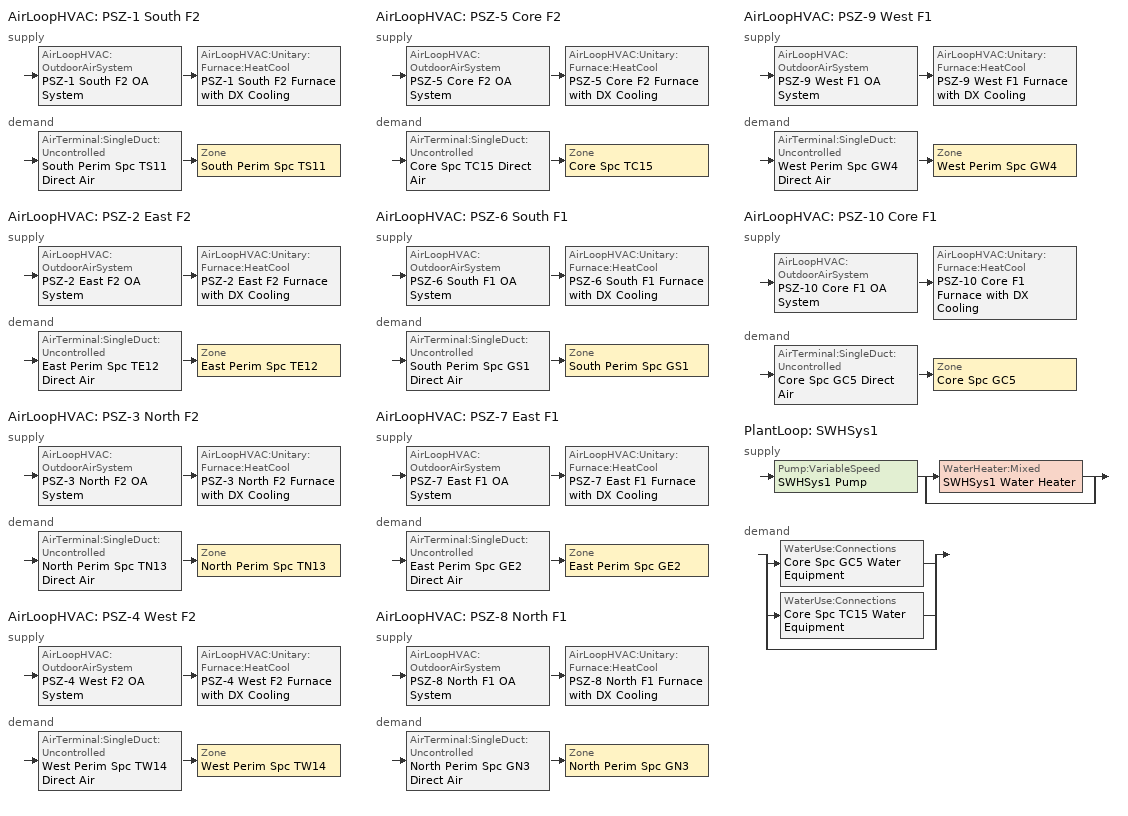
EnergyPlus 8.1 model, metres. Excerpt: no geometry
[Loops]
AirLoopHVAC 'PSZ-1 South F2'
 supply: AirLoopHVAC:OutdoorAirSystem 'PSZ-1 South F2 OA System' > AirLoopHVAC:Unitary:Furnace:HeatCool 'PSZ-1 South F2 Furnace with DX Cooling'
 demand: AirTerminal:SingleDuct:Uncontrolled 'South Perim Spc TS11 Direct Air' > Zone 'South Perim Spc TS11'
AirLoopHVAC 'PSZ-2 East F2'
 supply: AirLoopHVAC:OutdoorAirSystem 'PSZ-2 East F2 OA System' > AirLoopHVAC:Unitary:Furnace:HeatCool 'PSZ-2 East F2 Furnace with DX Cooling'
 demand: AirTerminal:SingleDuct:Uncontrolled 'East Perim Spc TE12 Direct Air' > Zone 'East Perim Spc TE12'
AirLoopHVAC 'PSZ-3 North F2'
 supply: AirLoopHVAC:OutdoorAirSystem 'PSZ-3 North F2 OA System' > AirLoopHVAC:Unitary:Furnace:HeatCool 'PSZ-3 North F2 Furnace with DX Cooling'
 demand: AirTerminal:SingleDuct:Uncontrolled 'North Perim Spc TN13 Direct Air' > Zone 'North Perim Spc TN13'
AirLoopHVAC 'PSZ-4 West F2'
 supply: AirLoopHVAC:OutdoorAirSystem 'PSZ-4 West F2 OA System' > AirLoopHVAC:Unitary:Furnace:HeatCool 'PSZ-4 West F2 Furnace with DX Cooling'
 demand: AirTerminal:SingleDuct:Uncontrolled 'West Perim Spc TW14 Direct Air' > Zone 'West Perim Spc TW14'
AirLoopHVAC 'PSZ-5 Core F2'
 supply: AirLoopHVAC:OutdoorAirSystem 'PSZ-5 Core F2 OA System' > AirLoopHVAC:Unitary:Furnace:HeatCool 'PSZ-5 Core F2 Furnace with DX Cooling'
 demand: AirTerminal:SingleDuct:Uncontrolled 'Core Spc TC15 Direct Air' > Zone 'Core Spc TC15'
AirLoopHVAC 'PSZ-6 South F1'
 supply: AirLoopHVAC:OutdoorAirSystem 'PSZ-6 South F1 OA System' > AirLoopHVAC:Unitary:Furnace:HeatCool 'PSZ-6 South F1 Furnace with DX Cooling'
 demand: AirTerminal:SingleDuct:Uncontrolled 'South Perim Spc GS1 Direct Air' > Zone 'South Perim Spc GS1'
AirLoopHVAC 'PSZ-7 East F1'
 supply: AirLoopHVAC:OutdoorAirSystem 'PSZ-7 East F1 OA System' > AirLoopHVAC:Unitary:Furnace:HeatCool 'PSZ-7 East F1 Furnace with DX Cooling'
 demand: AirTerminal:SingleDuct:Uncontrolled 'East Perim Spc GE2 Direct Air' > Zone 'East Perim Spc GE2'
AirLoopHVAC 'PSZ-8 North F1'
 supply: AirLoopHVAC:OutdoorAirSystem 'PSZ-8 North F1 OA System' > AirLoopHVAC:Unitary:Furnace:HeatCool 'PSZ-8 North F1 Furnace with DX Cooling'
 demand: AirTerminal:SingleDuct:Uncontrolled 'North Perim Spc GN3 Direct Air' > Zone 'North Perim Spc GN3'
AirLoopHVAC 'PSZ-9 West F1'
 supply: AirLoopHVAC:OutdoorAirSystem 'PSZ-9 West F1 OA System' > AirLoopHVAC:Unitary:Furnace:HeatCool 'PSZ-9 West F1 Furnace with DX Cooling'
 demand: AirTerminal:SingleDuct:Uncontrolled 'West Perim Spc GW4 Direct Air' > Zone 'West Perim Spc GW4'
AirLoopHVAC 'PSZ-10 Core F1'
 supply: AirLoopHVAC:OutdoorAirSystem 'PSZ-10 Core F1 OA System' > AirLoopHVAC:Unitary:Furnace:HeatCool 'PSZ-10 Core F1 Furnace with DX Cooling'
 demand: AirTerminal:SingleDuct:Uncontrolled 'Core Spc GC5 Direct Air' > Zone 'Core Spc GC5'
PlantLoop 'SWHSys1'
 supply: Pump:VariableSpeed 'SWHSys1 Pump' > split
  | WaterHeater:Mixed 'SWHSys1 Water Heater'
  | bypass
 demand: split
  | WaterUse:Connections 'Core Spc GC5 Water Equipment'
  | WaterUse:Connections 'Core Spc TC15 Water Equipment'
  | bypass
[DesignSpecification:OutdoorAir] Outdoor Air Flow per Zone {m3/s}=0
Name | Outdoor Air Method | Outdoor Air Flow per Zone Floor Area {m3/s-m2} | Outdoor Air Flow per Person {m3/s-person}
SZ DSOA South Perim Spc GS1; SZ DSOA South Perim Spc TS11; SZ DSOA East Perim Spc GE2; SZ DSOA East Perim Spc TE12; SZ DSOA North Perim Spc GN3; SZ DSOA North Perim Spc TN13; SZ DSOA West Perim Spc GW4; SZ DSOA West Perim Spc TW14; SZ DSOA Core Spc GC5; SZ DSOA Core Spc TC15 | Flow/Area | 0.000666962
South Perim Spc TS11 DCV; East Perim Spc TE12 DCV; North Perim Spc TN13 DCV; West Perim Spc TW14 DCV; Core Spc TC15 DCV; South Perim Spc GS1 DCV; East Perim Spc GE2 DCV; North Perim Spc GN3 DCV; West Perim Spc GW4 DCV; Core Spc GC5 DCV | Sum | 0.00031 | 0.00236
[Sizing:Zone] Zone Cooling Design Supply Air Temperature Input Method=SupplyAirTemperature; Zone Cooling Design Supply Air Temperature {C}=12.8; Zone Heating Design Supply Air Temperature Input Method=SupplyAirTemperature; Zone Heating Design Supply Air Temperature {C}=40.4; Zone Cooling Design Supply Air Humidity Ratio {kgWater/kgDryAir}=0.008; Zone Heating Design Supply Air Humidity Ratio {kgWater/kgDryAir}=0.008; Cooling Design Air Flow Method=DesignDay; Cooling Design Air Flow Rate {m3/s}=0; Cooling Minimum Air Flow Fraction=0; Heating Design Air Flow Method=DesignDay; Heating Design Air Flow Rate {m3/s}=0; Heating Maximum Air Flow Fraction=0
Name | Design Specification Outdoor Air Object
South Perim Spc GS1 | SZ DSOA South Perim Spc GS1
South Perim Spc TS11 | SZ DSOA South Perim Spc TS11
East Perim Spc GE2 | SZ DSOA East Perim Spc GE2
East Perim Spc TE12 | SZ DSOA East Perim Spc TE12
North Perim Spc GN3 | SZ DSOA North Perim Spc GN3
North Perim Spc TN13 | SZ DSOA North Perim Spc TN13
West Perim Spc GW4 | SZ DSOA West Perim Spc GW4
West Perim Spc TW14 | SZ DSOA West Perim Spc TW14
Core Spc GC5 | SZ DSOA Core Spc GC5
Core Spc TC15 | SZ DSOA Core Spc TC15
[Sizing:System] Type of Load to Size On=Sensible; Design Outdoor Air Flow Rate {m3/s}=autosize; Minimum System Air Flow Ratio=1; Preheat Design Temperature {C}=7; Preheat Design Humidity Ratio {kgWater/kgDryAir}=0.008; Precool Design Temperature {C}=11; Precool Design Humidity Ratio {kgWater/kgDryAir}=0.008; Central Cooling Design Supply Air Temperature {C}=12.8; Central Heating Design Supply Air Temperature {C}=40.4; Sizing Option=NonCoincident; 100% Outdoor Air in Cooling=No; 100% Outdoor Air in Heating=No; Central Cooling Design Supply Air Humidity Ratio {kgWater/kgDryAir}=0.008; Central Heating Design Supply Air Humidity Ratio {kgWater/kgDryAir}=0.008; Cooling Design Air Flow Method=DesignDay; Cooling Design Air Flow Rate {m3/s}=0; Heating Design Air Flow Method=DesignDay; Heating Design Air Flow Rate {m3/s}=0; System Outdoor Air Method=ZoneSum
PSZ-1 South F2; PSZ-2 East F2; PSZ-3 North F2; PSZ-4 West F2; PSZ-5 Core F2; PSZ-6 South F1; PSZ-7 East F1; PSZ-8 North F1; PSZ-9 West F1; PSZ-10 Core F1
[Sizing:Plant]
SWHSys1: Loop Type=Heating; Design Loop Exit Temperature {C}=60; Loop Design Temperature Difference {deltaC}=5
[ZoneControl:Thermostat] Control Type Schedule=COMPACT HVAC-ALWAYS 4; Control 1=Thermostat 1 Dual SP Control
Name | Zone or ZoneList
South Perim Spc GS1 Thermostat | South Perim Spc GS1
South Perim Spc TS11 Thermostat | South Perim Spc TS11
East Perim Spc GE2 Thermostat | East Perim Spc GE2
East Perim Spc TE12 Thermostat | East Perim Spc TE12
North Perim Spc GN3 Thermostat | North Perim Spc GN3
North Perim Spc TN13 Thermostat | North Perim Spc TN13
West Perim Spc GW4 Thermostat | West Perim Spc GW4
West Perim Spc TW14 Thermostat | West Perim Spc TW14
Core Spc GC5 Thermostat | Core Spc GC5
Core Spc TC15 Thermostat | Core Spc TC15
[ThermostatSetpoint:DualSetpoint]
Thermostat 1 Dual SP Control: Heating Setpoint Temperature Schedule=Heat 1/0; Cooling Setpoint Temperature Schedule=Cool 1/0
[AirTerminal:SingleDuct:Uncontrolled] Availability Schedule=COMPACT HVAC-ALWAYS 1; Maximum Air Flow Rate {m3/s}=autosize
South Perim Spc GS1 Direct Air; South Perim Spc TS11 Direct Air; East Perim Spc GE2 Direct Air; East Perim Spc TE12 Direct Air; North Perim Spc GN3 Direct Air; North Perim Spc TN13 Direct Air; West Perim Spc GW4 Direct Air; West Perim Spc TW14 Direct Air; Core Spc GC5 Direct Air; Core Spc TC15 Direct Air
[Zone equipment]
South Perim Spc GS1: South Perim Spc GS1 Direct Air
South Perim Spc TS11: South Perim Spc TS11 Direct Air
East Perim Spc GE2: East Perim Spc GE2 Direct Air
East Perim Spc TE12: East Perim Spc TE12 Direct Air
North Perim Spc GN3: North Perim Spc GN3 Direct Air
North Perim Spc TN13: North Perim Spc TN13 Direct Air
West Perim Spc GW4: West Perim Spc GW4 Direct Air
West Perim Spc TW14: West Perim Spc TW14 Direct Air
Core Spc GC5: Core Spc GC5 Direct Air, Core Spc GC5 Bathroom Exhaust
Core Spc TC15: Core Spc TC15 Direct Air, Core Spc TC15 Bathroom Exhaust
[Fan:OnOff] Fan Total Efficiency=0.53625; Pressure Rise {Pa}=448.2; Motor In Airstream Fraction=1
Name | Availability Schedule | Maximum Flow Rate {m3/s} | Motor Efficiency | Maximum Flow Rate {m3/s}G597
PSZ-1 South F2 Supply Fan | Fans D1-1 | 0.71754 | 0.825
PSZ-2 East F2 Supply Fan | Fans D1-2 | 0.83793 | 0.825
PSZ-3 North F2 Supply Fan | Fans D1-3 | 0.61701 | 0.825
PSZ-4 West F2 Supply Fan | Fans D1-4 | 0.96604 | 0.825
PSZ-5 Core F2 Supply Fan | Fans D1-5 | 2.41707 | 0.84
PSZ-6 South F1 Supply Fan | Fans D1-6 | 0.48509 | 0.825
PSZ-7 East F1 Supply Fan | Fans D1-7 | 0.60659 | 0.825
PSZ-8 North F1 Supply Fan | Fans D1-8 | 0.42975 | 0.825
PSZ-9 West F1 Supply Fan | Fans D1-9 | 0.68855 | 0.825
PSZ-10 Core F1 Supply Fan | Fans D1-10 |  | 0.825 | 1.61746
[Fan:ZoneExhaust] Availability Schedule=Fans D1; Fan Total Efficiency=0.45; Pressure Rise {Pa}=187.5; Maximum Flow Rate {m3/s}=0.28385
Core Spc GC5 Bathroom Exhaust; Core Spc TC15 Bathroom Exhaust
[Coil:Cooling:DX:SingleSpeed] Availability Schedule=COMPACT HVAC-ALWAYS 1; Gross Rated Sensible Heat Ratio=autosize; Gross Rated Cooling COP {W/W}=2.73; Total Cooling Capacity Function of Temperature Curve=PSZ DX Coil Cap-FT; Total Cooling Capacity Function of Flow Fraction Curve=PSZ DX Coil Cap-FF; Energy Input Ratio Function of Temperature Curve=PSZ DX Coil EIR-FT; Energy Input Ratio Function of Flow Fraction Curve=PSZ DX Coil EIR-FF; Part Load Fraction Correlation Curve=PSZ DX Coil PLF; Nominal Time for Condensate Removal to Begin {s}=0; Ratio of Initial Moisture Evaporation Rate and Steady State Latent Capacity=0; Maximum Cycling Rate {cycles/hr}=0; Latent Capacity Time Constant {s}=0; Condenser Type=Aircooled; Evaporative Condenser Effectiveness=0.8; Evaporative Condenser Pump Rated Power Consumption {W}=0; Crankcase Heater Capacity {W}=0; Maximum Outdoor Dry-Bulb Temperature for Crankcase Heater Operation {C}=10
Name | Gross Rated Total Cooling Capacity {W} | Rated Air Flow Rate {m3/s}
PSZ-1 South F2 Cooling Coil | 9502.23 | 0.71754
PSZ-2 East F2 Cooling Coil | 11096.6 | 0.83793
PSZ-3 North F2 Cooling Coil | 8171.01 | 0.61701
PSZ-4 West F2 Cooling Coil | 12793.2 | 0.96604
PSZ-5 Core F2 Cooling Coil | 32008.9 | 2.41707
PSZ-6 South F1 Cooling Coil | 6423.9 | 0.48509
PSZ-7 East F1 Cooling Coil | 8032.96 | 0.60659
PSZ-8 North F1 Cooling Coil | 5691.05 | 0.42975
PSZ-9 West F1 Cooling Coil | 9118.31 | 0.68855
PSZ-10 Core F1 Cooling Coil | 21419.8 | 1.61746
[Coil:Heating:Gas] Availability Schedule=Night Cycle Availability; Gas Burner Efficiency=0.8; Parasitic Electric Load {W}=0; Part Load Fraction Correlation Curve=PSZ Heating Coil PLF-FPLR; Parasitic Gas Load {W}=0
Name | Nominal Capacity {W}
PSZ-1 South F2 Heating Coil | 14050.3
PSZ-2 East F2 Heating Coil | 14060.2
PSZ-3 North F2 Heating Coil | 14152.8
PSZ-4 West F2 Heating Coil | 14153.8
PSZ-5 Core F2 Heating Coil | 38985.9
PSZ-6 South F1 Heating Coil | 11765.6
PSZ-7 East F1 Heating Coil | 11744.2
PSZ-8 North F1 Heating Coil | 11766.4
PSZ-9 West F1 Heating Coil | 11842.5
PSZ-10 Core F1 Heating Coil | 31139
[AirLoopHVAC:Unitary:Furnace:HeatCool] Availability Schedule=COMPACT HVAC-ALWAYS 1; Supply Air Fan Operating Mode Schedule=COMPACT HVAC-ALWAYS 1; Maximum Supply Air Temperature {C}=40.4; Supply Air Flow Rate During Cooling Operation {m3/s}=autosize; Supply Air Flow Rate During Heating Operation {m3/s}=autosize; Supply Air Flow Rate When No Cooling or Heating is Needed {m3/s}=autosize; Fan Placement=DrawThrough; Dehumidification Control Type=None
Name | Controlling Zone or Thermostat Location | Supply Fan | Heating Coil | Cooling Coil
PSZ-1 South F2 Furnace with DX Cooling | South Perim Spc TS11 | PSZ-1 South F2 Supply Fan | PSZ-1 South F2 Heating Coil | PSZ-1 South F2 Cooling Coil
PSZ-2 East F2 Furnace with DX Cooling | East Perim Spc TE12 | PSZ-2 East F2 Supply Fan | PSZ-2 East F2 Heating Coil | PSZ-2 East F2 Cooling Coil
PSZ-3 North F2 Furnace with DX Cooling | North Perim Spc TN13 | PSZ-3 North F2 Supply Fan | PSZ-3 North F2 Heating Coil | PSZ-3 North F2 Cooling Coil
PSZ-4 West F2 Furnace with DX Cooling | West Perim Spc TW14 | PSZ-4 West F2 Supply Fan | PSZ-4 West F2 Heating Coil | PSZ-4 West F2 Cooling Coil
PSZ-5 Core F2 Furnace with DX Cooling | Core Spc TC15 | PSZ-5 Core F2 Supply Fan | PSZ-5 Core F2 Heating Coil | PSZ-5 Core F2 Cooling Coil
PSZ-6 South F1 Furnace with DX Cooling | South Perim Spc GS1 | PSZ-6 South F1 Supply Fan | PSZ-6 South F1 Heating Coil | PSZ-6 South F1 Cooling Coil
PSZ-7 East F1 Furnace with DX Cooling | East Perim Spc GE2 | PSZ-7 East F1 Supply Fan | PSZ-7 East F1 Heating Coil | PSZ-7 East F1 Cooling Coil
PSZ-8 North F1 Furnace with DX Cooling | North Perim Spc GN3 | PSZ-8 North F1 Supply Fan | PSZ-8 North F1 Heating Coil | PSZ-8 North F1 Cooling Coil
PSZ-9 West F1 Furnace with DX Cooling | West Perim Spc GW4 | PSZ-9 West F1 Supply Fan | PSZ-9 West F1 Heating Coil | PSZ-9 West F1 Cooling Coil
PSZ-10 Core F1 Furnace with DX Cooling | Core Spc GC5 | PSZ-10 Core F1 Supply Fan | PSZ-10 Core F1 Heating Coil | PSZ-10 Core F1 Cooling Coil
[Controller:OutdoorAir] Minimum Outdoor Air Flow Rate {m3/s}=0; Maximum Outdoor Air Flow Rate {m3/s}=autosize; Economizer Control Type=DifferentialDryBulb; Economizer Control Action Type=ModulateFlow; Lockout Type=NoLockout; Minimum Limit Type=FixedMinimum; Minimum Outdoor Air Schedule=MinOA_Sched; Minimum Fraction of Outdoor Air Schedule=MinOAFracSch_DCV; Maximum Fraction of Outdoor Air Schedule=MaxOAFracSch_Base; Heat Recovery Bypass Control Type=BypassWhenOAFlowGreaterThanMinimum
Name | Mechanical Ventilation Controller
PSZ-1 South F2 OA Controller | PSZ1 South F2 DCV
PSZ-2 East F2 OA Controller | PSZ2 East F2 DCV
PSZ-3 North F2 OA Controller | PSZ3 North F2 DCV
PSZ-4 West F2 OA Controller | PSZ4 West F2 DCV
PSZ-5 Core F2 OA Controller | PSZ5 Core F2 DCV
PSZ-6 South F1 OA Controller | PSZ6 South F1 DCV
PSZ-7 East F1 OA Controller | PSZ7 East F1 DCV
PSZ-8 North F1 OA Controller | PSZ8 North F1 DCV
PSZ-9 West F1 OA Controller | PSZ9 West F1 DCV
PSZ-10 Core F1 OA Controller | PSZ10 Core F1 DCV
[AirLoopHVAC] Design Supply Air Flow Rate {m3/s}=autosize
PSZ-1 South F2; PSZ-2 East F2; PSZ-3 North F2; PSZ-4 West F2; PSZ-5 Core F2; PSZ-6 South F1; PSZ-7 East F1; PSZ-8 North F1; PSZ-9 West F1; PSZ-10 Core F1
[Pump:VariableSpeed]
SWHSys1 Pump: Rated Flow Rate {m3/s}=AUTOSIZE; Rated Pump Head {Pa}=36000; Rated Power Consumption {W}=AUTOSIZE; Motor Efficiency=0.85; Fraction of Motor Inefficiencies to Fluid Stream=0; Coefficient 1 of the Part Load Performance Curve=0; Coefficient 2 of the Part Load Performance Curve=0.0216; Coefficient 3 of the Part Load Performance Curve=-0.0325; Coefficient 4 of the Part Load Performance Curve=1.0095; Minimum Flow Rate {m3/s}=0; Pump Control Type=Intermittent
[WaterHeater:Mixed]
SWHSys1 Water Heater: Tank Volume {m3}=0.284; Setpoint Temperature Schedule=SWHSys1 Water Heater Setpoint Temperature Schedule Name; Deadband Temperature Difference {deltaC}=2; Maximum Temperature Limit {C}=82.2222; Heater Control Type=Cycle; Heater Maximum Capacity {W}=17600; Heater Fuel Type=NATURALGAS; Heater Thermal Efficiency=0.8; Off Cycle Parasitic Fuel Consumption Rate {W}=20; Off Cycle Parasitic Fuel Type=NATURALGAS; Off Cycle Parasitic Heat Fraction to Tank=0.8; On Cycle Parasitic Fuel Type=NATURALGAS; Ambient Temperature Indicator=SCHEDULE; Ambient Temperature Schedule=SWHSys1 Water Heater Ambient Temperature Schedule Name; Off Cycle Loss Coefficient to Ambient Temperature {W/K}=4.212; On Cycle Loss Coefficient to Ambient Temperature {W/K}=4.212; Use Side Effectiveness=1; Source Side Effectiveness=1; Use Side Design Flow Rate {m3/s}=AUTOSIZE; Source Side Design Flow Rate {m3/s}=AUTOSIZE; Indirect Water Heating Recovery Time {hr}=1.5
[PlantLoop]
SWHSys1: Fluid Type=Water; Plant Equipment Operation Scheme=SWHSys1 Loop Operation Scheme List; Maximum Loop Temperature {C}=60; Minimum Loop Temperature {C}=10; Maximum Loop Flow Rate {m3/s}=AUTOSIZE; Minimum Loop Flow Rate {m3/s}=0; Plant Loop Volume {m3}=AUTOSIZE; Load Distribution Scheme=Optimal
[PlantEquipmentList]
SWHSys1 Equipment List: SWHSys1 Water Heater
[PlantEquipmentOperation:HeatingLoad]
SWHSys1 Operation Scheme: Load Range 1 Lower Limit {W}=0; Load Range 1 Upper Limit {W}=1000000000000000; Range 1 Equipment List=SWHSys1 Equipment List
[PlantEquipmentOperationSchemes]
SWHSys1 Loop Operation Scheme List: Control Scheme 1=SWHSys1 Operation Scheme; Control Scheme 1 Schedule=PlantOnSched
[EnergyManagementSystem:Sensor]
PSZ1_Cooling: PSZ-1 South F2; Air System Total Cooling Energy
PSZ1_Heating: PSZ-1 South F2; Air System Total Heating Energy
PSZ2_Cooling: PSZ-2 East F2; Air System Total Cooling Energy
PSZ2_Heating: PSZ-2 East F2; Air System Total Heating Energy
PSZ3_Cooling: PSZ-3 North F2; Air System Total Cooling Energy
PSZ3_Heating: PSZ-3 North F2; Air System Total Heating Energy
PSZ4_Cooling: PSZ-4 West F2; Air System Total Cooling Energy
PSZ4_Heating: PSZ-4 West F2; Air System Total Heating Energy
PSZ5_Cooling: PSZ-5 Core F2; Air System Total Cooling Energy
PSZ5_Heating: PSZ-5 Core F2; Air System Total Heating Energy
PSZ6_Cooling: PSZ-6 South F1; Air System Total Cooling Energy
PSZ6_Heating: PSZ-6 South F1; Air System Total Heating Energy
PSZ7_Cooling: PSZ-7 East F1; Air System Total Cooling Energy
PSZ7_Heating: PSZ-7 East F1; Air System Total Heating Energy
PSZ8_Cooling: PSZ-8 North F1; Air System Total Cooling Energy
PSZ8_Heating: PSZ-8 North F1; Air System Total Heating Energy
PSZ9_Cooling: PSZ-9 West F1; Air System Total Cooling Energy
PSZ9_Heating: PSZ-9 West F1; Air System Total Heating Energy
PSZ10_Cooling: PSZ-10 Core F1; Air System Total Cooling Energy
PSZ10_Heating: PSZ-10 Core F1; Air System Total Heating Energy
PSZ1_OAFlowMass: PSZ-1 South F2 Outside Air Inlet; System Node Mass Flow Rate
PSZ1_HtgRTF: PSZ-1 South F2 Heating Coil; Heating Coil Runtime Fraction
PSZ1_ClgRTF: PSZ-1 South F2 Cooling Coil; Cooling Coil Runtime Fraction
PSZ2_OAFlowMass: PSZ-2 East F2 Outside Air Inlet; System Node Mass Flow Rate
PSZ2_HtgRTF: PSZ-2 East F2 Heating Coil; Heating Coil Runtime Fraction
PSZ2_ClgRTF: PSZ-2 East F2 Cooling Coil; Cooling Coil Runtime Fraction
PSZ3_OAFlowMass: PSZ-3 North F2 Outside Air Inlet; System Node Mass Flow Rate
PSZ3_HtgRTF: PSZ-3 North F2 Heating Coil; Heating Coil Runtime Fraction
PSZ3_ClgRTF: PSZ-3 North F2 Cooling Coil; Cooling Coil Runtime Fraction
PSZ4_OAFlowMass: PSZ-4 West F2 Outside Air Inlet; System Node Mass Flow Rate
PSZ4_HtgRTF: PSZ-4 West F2 Heating Coil; Heating Coil Runtime Fraction
PSZ4_ClgRTF: PSZ-4 West F2 Cooling Coil; Cooling Coil Runtime Fraction
PSZ5_OAFlowMass: PSZ-5 Core F2 Outside Air Inlet; System Node Mass Flow Rate
PSZ5_HtgRTF: PSZ-5 Core F2 Heating Coil; Heating Coil Runtime Fraction
PSZ5_ClgRTF: PSZ-5 Core F2 Cooling Coil; Cooling Coil Runtime Fraction
PSZ6_OAFlowMass: PSZ-6 South F1 Outside Air Inlet; System Node Mass Flow Rate
PSZ6_HtgRTF: PSZ-6 South F1 Heating Coil; Heating Coil Runtime Fraction
PSZ6_ClgRTF: PSZ-6 South F1 Cooling Coil; Cooling Coil Runtime Fraction
PSZ7_OAFlowMass: PSZ-7 East F1 Outside Air Inlet; System Node Mass Flow Rate
PSZ7_HtgRTF: PSZ-7 East F1 Heating Coil; Heating Coil Runtime Fraction
PSZ7_ClgRTF: PSZ-7 East F1 Cooling Coil; Cooling Coil Runtime Fraction
PSZ8_OAFlowMass: PSZ-8 North F1 Outside Air Inlet; System Node Mass Flow Rate
PSZ8_HtgRTF: PSZ-8 North F1 Heating Coil; Heating Coil Runtime Fraction
PSZ8_ClgRTF: PSZ-8 North F1 Cooling Coil; Cooling Coil Runtime Fraction
PSZ9_OAFlowMass: PSZ-9 West F1 Outside Air Inlet; System Node Mass Flow Rate
PSZ9_HtgRTF: PSZ-9 West F1 Heating Coil; Heating Coil Runtime Fraction
PSZ9_ClgRTF: PSZ-9 West F1 Cooling Coil; Cooling Coil Runtime Fraction
PSZ10_OAFlowMass: PSZ-10 Core F1 Outside Air Inlet; System Node Mass Flow Rate
PSZ10_HtgRTF: PSZ-10 Core F1 Heating Coil; Heating Coil Runtime Fraction
PSZ10_ClgRTF: PSZ-10 Core F1 Cooling Coil; Cooling Coil Runtime Fraction
[AvailabilityManager:OptimumStart] Applicability Schedule=Optimal Start Availability Schedule; Control Type=ControlZone; Maximum Value for Optimum Start Time {hr}=3; Control Algorithm=AdaptiveASHRAE; Constant Temperature Gradient during Cooling {deltaC/hr}=3; Constant Temperature Gradient during Heating {deltaC/hr}=3; Initial Temperature Gradient during Cooling {deltaC/hr}=2; Initial Temperature Gradient during Heating {deltaC/hr}=2; Constant Start Time {hr}=2; Number of Previous Days {days}=3
Name | Fan Schedule | Control Zone
PSZ-1 South F2 Availability OS | Fans D1-1 | South Perim Spc TS11
PSZ-2 East F2 Availability OS | Fans D1-2 | East Perim Spc TE12
PSZ-3 North F2 Availability OS | Fans D1-3 | North Perim Spc TN13
PSZ-4 West F2 Availability OS | Fans D1-4 | West Perim Spc TW14
PSZ-5 Core F2 Availability OS | Fans D1-5 | Core Spc TC15
PSZ-6 South F1 Availability OS | Fans D1-6 | South Perim Spc GS1
PSZ-7 East F1 Availability OS | Fans D1-7 | East Perim Spc GE2
PSZ-8 North F1 Availability OS | Fans D1-8 | North Perim Spc GN3
PSZ-9 West F1 Availability OS | Fans D1-9 | West Perim Spc GW4
PSZ-10 Core F1 Availability OS | Fans D1-10 | Core Spc GC5
[AvailabilityManager:NightVentilation] Applicability Schedule=Night Purge Availability; Fan Schedule=Fans D1; Ventilation Temperature Schedule=NightPurge_HTGSETP_SCH; Ventilation Temperature Difference {deltaC}=2; Ventilation Temperature Low Limit {C}=15; Night Venting Flow Fraction=1
Name | Control Zone
Night Purge Spc GS1 | South Perim Spc GS1
Night Purge Spc GE2 | East Perim Spc GE2
Night Purge Spc GN3 | North Perim Spc GN3
Night Purge Spc GW4 | West Perim Spc GW4
Night Purge Spc GC5 | Core Spc GC5
Night Purge Spc TS11 | South Perim Spc TS11
Night Purge Spc TE12 | East Perim Spc TE12
Night Purge Spc TN13 | North Perim Spc TN13
[SetpointManager:Scheduled]
SWHSys1 Loop Setpoint Manager: Control Variable=Temperature; Schedule=SWHSys1-Loop-Temp-Schedule; Setpoint Node or NodeList=SWHSys1 Supply Outlet Node
[SetpointManager:SingleZone:Reheat] Control Variable=Temperature; Minimum Supply Air Temperature {C}=13; Maximum Supply Air Temperature {C}=45
Name | Control Zone | Setpoint Node or NodeList
PSZ-1 South F2 Supply Air Temp Manager | South Perim Spc TS11 | PSZ-1 South F2 Air Loop Outlet
PSZ-2 East F2 Supply Air Temp Manager | East Perim Spc TE12 | PSZ-2 East F2 Air Loop Outlet
PSZ-3 North F2 Supply Air Temp Manager | North Perim Spc TN13 | PSZ-3 North F2 Air Loop Outlet
PSZ-4 West F2 Supply Air Temp Manager | West Perim Spc TW14 | PSZ-4 West F2 Air Loop Outlet
PSZ-5 Core F2 Supply Air Temp Manager | Core Spc TC15 | PSZ-5 Core F2 Air Loop Outlet
PSZ-6 South F1 Supply Air Temp Manager | South Perim Spc GS1 | PSZ-6 South F1 Air Loop Outlet
PSZ-7 East F1 Supply Air Temp Manager | East Perim Spc GE2 | PSZ-7 East F1 Air Loop Outlet
PSZ-8 North F1 Supply Air Temp Manager | North Perim Spc GN3 | PSZ-8 North F1 Air Loop Outlet
PSZ-9 West F1 Supply Air Temp Manager | West Perim Spc GW4 | PSZ-9 West F1 Air Loop Outlet
PSZ-10 Core F1 Supply Air Temp Manager | Core Spc GC5 | PSZ-10 Core F1 Air Loop Outlet
[SetpointManager:MixedAir] Control Variable=Temperature
Name | Setpoint Node or NodeList
PSZ-1 South F2 Cooling Coil Air Temp Manager | PSZ-1 South F2 Mixed Air Outlet
PSZ-2 East F2 Cooling Coil Air Temp Manager | PSZ-2 East F2 Mixed Air Outlet
PSZ-3 North F2 Cooling Coil Air Temp Manager | PSZ-3 North F2 Mixed Air Outlet
PSZ-4 West F2 Cooling Coil Air Temp Manager | PSZ-4 West F2 Mixed Air Outlet
PSZ-5 Core F2 Cooling Coil Air Temp Manager | PSZ-5 Core F2 Mixed Air Outlet
PSZ-6 South F1 Cooling Coil Air Temp Manager | PSZ-6 South F1 Mixed Air Outlet
PSZ-7 East F1 Cooling Coil Air Temp Manager | PSZ-7 East F1 Mixed Air Outlet
PSZ-8 North F1 Cooling Coil Air Temp Manager | PSZ-8 North F1 Mixed Air Outlet
PSZ-9 West F1 Cooling Coil Air Temp Manager | PSZ-9 West F1 Mixed Air Outlet
PSZ-10 Core F1 Cooling Coil Air Temp Manager | PSZ-10 Core F1 Mixed Air Outlet
[WaterUse:Equipment] Peak Flow Rate {m3/s}=9e-06; Flow Rate Fraction Schedule=BLDG_SWH_SCH; Target Temperature Schedule=Water Equipment Temp Sched; Sensible Fraction Schedule=Water Equipment Sensible fract sched; Latent Fraction Schedule=Water Equipment Latent fract sched
Name | Zone
Core Spc GC5 Water Equipment | Core Spc GC5
Core Spc TC15 Water Equipment | Core Spc TC15
[WaterUse:Connections]
Name | Water Use Equipment 1
Core Spc GC5 Water Equipment | Core Spc GC5 Water Equipment
Core Spc TC15 Water Equipment | Core Spc TC15 Water Equipment
[FaultModel:TemperatureSensorOffset:OutdoorAir] Availability Schedule=ALWAYS-ON; Temperature Sensor Offset {deltaC}=3
Name | Controller Object
PSZ-1 OA Sensor Bias | PSZ-1 South F2 OA Controller
PSZ-2 OA Sensor Bias | PSZ-2 East F2 OA Controller
PSZ-3 OA Sensor Bias | PSZ-3 North F2 OA Controller
PSZ-4 OA Sensor Bias | PSZ-4 West F2 OA Controller
PSZ-5 OA Sensor Bias | PSZ-5 Core F2 OA Controller
PSZ-6 OA Sensor Bias | PSZ-6 South F1 OA Controller
PSZ-7 OA Sensor Bias | PSZ-7 East F1 OA Controller
PSZ-8 OA Sensor Bias | PSZ-8 North F1 OA Controller
PSZ-9 OA Sensor Bias | PSZ-9 West F1 OA Controller
PSZ-10 OA Sensor Bias | PSZ-10 Core F1 OA Controller
[FaultModel:TemperatureSensorOffset:ReturnAir] Availability Schedule=ALWAYS-ON; Temperature Sensor Offset {deltaC}=-3
Name | Controller Object
PSZ-1 OA Sensor Bias | PSZ-1 South F2 OA Controller
PSZ-2 OA Sensor Bias | PSZ-2 East F2 OA Controller
PSZ-3 OA Sensor Bias | PSZ-3 North F2 OA Controller
PSZ-4 OA Sensor Bias | PSZ-4 West F2 OA Controller
PSZ-5 OA Sensor Bias | PSZ-5 Core F2 OA Controller
PSZ-6 OA Sensor Bias | PSZ-6 South F1 OA Controller
PSZ-7 OA Sensor Bias | PSZ-7 East F1 OA Controller
PSZ-8 OA Sensor Bias | PSZ-8 North F1 OA Controller
PSZ-9 OA Sensor Bias | PSZ-9 West F1 OA Controller
PSZ-10 OA Sensor Bias | PSZ-10 Core F1 OA Controller
[EnergyManagementSystem:Actuator]
PSZ1_FanPressure: PSZ-1 South F2 Supply Fan; Fan; Fan Pressure Rise
PSZ2_FanPressure: PSZ-2 East F2 Supply Fan; Fan; Fan Pressure Rise
PSZ3_FanPressure: PSZ-3 North F2 Supply Fan; Fan; Fan Pressure Rise
PSZ4_FanPressure: PSZ-4 West F2 Supply Fan; Fan; Fan Pressure Rise
PSZ5_FanPressure: PSZ-5 Core F2 Supply Fan; Fan; Fan Pressure Rise
PSZ6_FanPressure: PSZ-6 South F1 Supply Fan; Fan; Fan Pressure Rise
PSZ7_FanPressure: PSZ-7 East F1 Supply Fan; Fan; Fan Pressure Rise
PSZ8_FanPressure: PSZ-8 North F1 Supply Fan; Fan; Fan Pressure Rise
PSZ9_FanPressure: PSZ-9 West F1 Supply Fan; Fan; Fan Pressure Rise
PSZ10_FanPressure: PSZ-10 Core F1 Supply Fan; Fan; Fan Pressure Rise
[EnergyManagementSystem:InternalVariable]
Name | Internal Data Index Key | Internal Data Type
PSZ1_FanDesignPressure | PSZ-1 South F2 Supply Fan | Fan Nominal Pressure Rise
PSZ1_DesignFlowMass | PSZ-1 SOUTH F2 OA CONTROLLER | Outdoor Air Controller Maximum Mass Flow Rate
PSZ2_FanDesignPressure | PSZ-2 East F2 Supply Fan | Fan Nominal Pressure Rise
PSZ2_DesignFlowMass | PSZ-2 East F2 OA CONTROLLER | Outdoor Air Controller Maximum Mass Flow Rate
PSZ3_FanDesignPressure | PSZ-3 North F2 Supply Fan | Fan Nominal Pressure Rise
PSZ3_DesignFlowMass | PSZ-3 North F2 OA CONTROLLER | Outdoor Air Controller Maximum Mass Flow Rate
PSZ4_FanDesignPressure | PSZ-4 West F2 Supply Fan | Fan Nominal Pressure Rise
PSZ4_DesignFlowMass | PSZ-4 West F2 OA CONTROLLER | Outdoor Air Controller Maximum Mass Flow Rate
PSZ5_FanDesignPressure | PSZ-5 Core F2 Supply Fan | Fan Nominal Pressure Rise
PSZ5_DesignFlowMass | PSZ-5 Core F2 OA CONTROLLER | Outdoor Air Controller Maximum Mass Flow Rate
PSZ6_FanDesignPressure | PSZ-6 South F1 Supply Fan | Fan Nominal Pressure Rise
PSZ6_DesignFlowMass | PSZ-6 South F1 OA CONTROLLER | Outdoor Air Controller Maximum Mass Flow Rate
PSZ7_FanDesignPressure | PSZ-7 East F1 Supply Fan | Fan Nominal Pressure Rise
PSZ7_DesignFlowMass | PSZ-7 East F1 OA CONTROLLER | Outdoor Air Controller Maximum Mass Flow Rate
PSZ8_FanDesignPressure | PSZ-8 North F1 Supply Fan | Fan Nominal Pressure Rise
PSZ8_DesignFlowMass | PSZ-8 North F1 OA CONTROLLER | Outdoor Air Controller Maximum Mass Flow Rate
PSZ9_FanDesignPressure | PSZ-9 West F1 Supply Fan | Fan Nominal Pressure Rise
PSZ9_DesignFlowMass | PSZ-9 West F1 OA CONTROLLER | Outdoor Air Controller Maximum Mass Flow Rate
PSZ10_FanDesignPressure | PSZ-10 Core F1 Supply Fan | Fan Nominal Pressure Rise
PSZ10_DesignFlowMass | PSZ-10 Core F1 OA CONTROLLER | Outdoor Air Controller Maximum Mass Flow Rate
[DesignSpecification:ZoneAirDistribution]
DCV ZADE: Zone Air Distribution Effectiveness in Cooling Mode=1; Zone Air Distribution Effectiveness in Heating Mode=0.8
[ZoneControl:ContaminantController] Carbon Dioxide Control Availability Schedule=CO2AvailSchedule; Carbon Dioxide Setpoint Schedule=CO2SetpointSchedule
Name | Controlled Zone
TS11 CO2 Controller | South Perim Spc TS11
TE12 CO2 Controller | East Perim Spc TE12
TN13 CO2 Controller | North Perim Spc TN13
TW14 CO2 Controller | West Perim Spc TW14
TC15 CO2 Controller | Core Spc TC15
GS1 CO2 Controller | South Perim Spc GS1
GE2 CO2 Controller | East Perim Spc GE2
GN3 CO2 Controller | North Perim Spc GN3
GW4 CO2 Controller | West Perim Spc GW4
GC5 CO2 Controller | Core Spc GC5
[Controller:MechanicalVentilation] Availability Schedule=CO2AvailSchedule; Demand Controlled Ventilation=Yes; System Outdoor Air Method=IndoorAirQualityProcedure; Design Specification Zone Air Distribution Object Name 1=DCV ZADE
Name | Zone 1 | Design Specification Outdoor Air Object Name 1
PSZ1 South F2 DCV | South Perim Spc TS11 | South Perim Spc TS11 DCV
PSZ2 East F2 DCV | East Perim Spc TE12 | East Perim Spc TE12 DCV
PSZ3 North F2 DCV | North Perim Spc TN13 | North Perim Spc TN13 DCV
PSZ4 West F2 DCV | West Perim Spc TW14 | West Perim Spc TW14 DCV
PSZ5 Core F2 DCV | Core Spc TC15 | Core Spc TC15 DCV
PSZ6 South F1 DCV | South Perim Spc GS1 | South Perim Spc GS1 DCV
PSZ7 East F1 DCV | East Perim Spc GE2 | East Perim Spc GE2 DCV
PSZ8 North F1 DCV | North Perim Spc GN3 | North Perim Spc GN3 DCV
PSZ9 West F1 DCV | West Perim Spc GW4 | West Perim Spc GW4 DCV
PSZ10 Core F1 DCV | Core Spc GC5 | Core Spc GC5 DCV
[Schedule:Compact]
Always-On; COMPACT HVAC-ALWAYS 1; PlantOnSched: Through: 12/31, For: AllDays, Until: 24:00, 1
Cool 1/0: Through: 12/31, For: Weekdays, Until: 05:00, 26.7, Until: 06:00, 25.2, Until: 07:00, 23.9, Until: 22:00, 23.9, Until: 24:00, 26.7, For: Saturday, Until: 05:00, 26.7, Until: 06:00, 25.2, Until: 07:00, 23.9, Until: 18:00, 23.9, Until: 24:00, 26.7, For: SummerDesignDay, Until: 05:00, 26.7, Until: 06:00, 25.2, Until: 07:00, 23.9, Until: 22:00, 22.8, Until: 24:00, 26.7, For: WinterDesignDay, Until: 24:00, 26.7, For: Sunday Holidays AllOtherDays, Until: 24:00, 26.7
Heat 1/0: Through: 12/31, For: Weekdays, Until: 05:00, 15.6, Until: 06:00, 19.3, Until: 07:00, 20.3, Until: 22:00, 20.6, Until: 24:00, 15.6, For: SummerDesignDay, Until: 24:00, 18.3, For: WinterDesignDay, Until: 05:00, 18.3, Until: 06:00, 19.3, Until: 07:00, 20.3, Until: 22:00, 21.7, Until: 24:00, 18.3, For: Saturday, Until: 05:00, 15.6, Until: 06:00, 19.3, Until:  07:00, 20.3, Until: 18:00, 20.6, Until: 24:00, 15.6, For: Sunday Holidays AllOtherDays, Until: 24:00, 15.6
Fans D1: Through: 12/31, For: Weekdays SummerDesignDay WinterDesignDay, Until: 05:00, 0, Until: 22:00, 1, Until: 24:00, 0, For: Saturday, Until: 05:00, 0, Until: 18:00, 1, Until: 24:00, 0, For: Sunday Holidays AllOtherDays, Until: 24:00, 0
Fans D1-1; Fans D1-2; Fans D1-3; Fans D1-4; Fans D1-5; Fans D1-6; Fans D1-7; Fans D1-8; Fans D1-9; Fans D1-10: Through: 12/31, For: Weekdays, Until: 08:00, 0, Until: 22:00, 1, Until: 24:00, 0, For: Saturday, Until: 08:00, 0, Until: 18:00, 1, Until: 24:00, 0, For: SummerDesignDay WinterDesignDay, Until: 05:00, 0, Until: 22:00, 1, Until: 24:00, 0, For: Sunday Holidays AllOtherDays, Until: 24:00, 0
MaxOAFracSch_Base: Through: 12/31, For: AllDays, Until: 24:00, 0.7
COMPACT HVAC-ALWAYS 4: Through: 12/31, For: AllDays, Until: 24:00, 4
MinOA_Sched: Through: 12/31, For: Weekdays, Until: 08:00, 0, Until: 22:00, 1, Until: 24:00, 0, For: Saturday, Until: 08:00, 0, Until: 18:00, 1, Until: 24:00, 0, For: SummerDesignDay, Until: 24:00, 1, For: WinterDesignDay, Until: 24:00, 1, For: Sunday Holidays AllOtherDays, Until: 06:00, 0, Until: 18:00, 0, Until: 24:00, 0
Water Equipment Temp Sched: Through: 12/31, For: AllDays, Until: 24:00, 43.3
Water Equipment Latent fract sched; Water Equipment Sensible fract sched: Through: 12/31, For: AllDays, Until: 24:00, 0
BLDG_SWH_SCH: Through: 12/31, For: Weekdays SummerDesignDay, Until: 05:00, 0.05, Until: 06:00, 0.08, Until: 07:00, 0.07, Until: 08:00, 0.19, Until: 09:00, 0.35, Until: 10:00, 0.38, Until: 11:00, 0.39, Until: 12:00, 0.47, Until: 13:00, 0.57, Until: 14:00, 0.54, Until: 15:00, 0.34, Until: 16:00, 0.33, Until: 17:00, 0.44, Until: 18:00, 0.26, Until: 19:00, 0.21, Until: 20:00, 0.15, Until: 21:00, 0.17, Until: 22:00, 0.08, Until: 24:00, 0.05, For: Saturday WinterDesignDay, Until: 05:00, 0.05, Until: 06:00, 0.08, Until: 07:00, 0.07, Until: 08:00, 0.11, Until: 09:00, 0.15, Until: 10:00, 0.21, Until: 11:00, 0.19, Until: 12:00, 0.23, Until: 13:00, 0.2, Until: 14:00, 0.19, Until: 15:00, 0.15, Until: 16:00, 0.13, Until: 17:00, 0.14, Until: 21:00, 0.07, Until: 22:00, 0.09, Until: 24:00, 0.05, For: Sunday Holidays AllOtherDays, Until: 05:00, 0.04, Until: 06:00, 0.07, Until: 11:00, 0.04, Until: 13:00, 0.06, Until: 14:00, 0.09, Until: 15:00, 0.06, Until: 21:00, 0.04, Until: 22:00, 0.07, Until: 24:00, 0.04
SWHSys1-Loop-Temp-Schedule; SWHSys1 Water Heater Setpoint Temperature Schedule Name: Through: 12/31, For: AllDays, Until: 24:00, 48.9
SWHSys1 Water Heater Ambient Temperature Schedule Name: Through: 12/31, For: AllDays, Until: 24:00, 22
Optimal Start Availability Schedule: Through: 12/31, For: Weekdays, Until: 05:00, 0, Until: 8:00, 1, Until: 24:00, 0, For: Saturday, Until: 05:00, 0, Until: 08:00, 1, Until: 24:00, 0, For: SummerDesignDay WinterDesignDay, Until: 05:00, 0, Until: 08:00, 1, Until: 24:00, 0, For: Sunday Holidays AllOtherDays, Until: 24:00, 0
Night Cycle Availability: Through: 12/31, For: Weekdays SummerDesignDay WinterDesignDay, Until: 04:00, 1, Until: 8:00, 0, Until: 24:00, 1, For: Saturday, Until: 04:00, 1, Until: 8:00, 0, Until: 24:00, 1, For: Sunday Holidays AllOtherDays, Until: 07:00, 1, Until: 18:00, 1, Until: 24:00, 1
Night Purge Availability: Through: 12/31, For: Weekdays SummerDesignDay WinterDesignDay, Until: 04:00, 0, Until: 5:00, 1, Until: 24:00, 0, For: Saturday, Until: 04:00, 0, Until: 5:00, 1, Until: 24:00, 0, For: Sunday Holidays AllOtherDays, Until: 07:00, 0, Until: 18:00, 0, Until: 24:00, 0
NightPurge_HTGSETP_SCH: Through: 12/31, For: AllDays, Until: 24:00, 21.7
CO2AvailSchedule: Through: 12/31, For: Weekdays SummerDesignDay, Until: 07:00, 0, Until: 22:00, 1, Until: 24:00, 0, For: Saturday WinterDesignDay, Until: 07:00, 0, Until: 18:00, 1, Until: 24:00, 0, For: AllOtherDays, Until: 24:00, 0
CO2SetpointSchedule: Through: 12/31, For: AllDays, Until: 24:00, 1000
MinOAFracSch_DCV: Through: 12/31, For: Weekdays, Until: 07:00, 0.1, Until: 22:00, 0.1, Until: 24:00, 0.1, For: Saturday, Until: 07:00, 0.1, Until: 18:00, 0.1, Until: 24:00, 0.1, For: SummerDesignDay WinterDesignDay, Until: 24:00, 0.15, For: Sunday Holidays AllOtherDays, Until: 24:00, 0.1
[Curve:Quadratic]
Name | Coefficient1 Constant | Coefficient2 x | Coefficient3 x**2 | Minimum Value of x | Maximum Value of x
PSZ DX Coil Cap-FF | 0.8 | 0.2 | 0 | 0.5 | 1.5
PSZ DX Coil EIR-FF | 1.1552 | -0.1808 | 0.0256 | 0.5 | 1.5
PSZ DX Coil PLF | 0.85 | 0.15 | 0 | 0 | 1
[Curve:Cubic]
PSZ Heating Coil PLF-FPLR: Coefficient1 Constant=0.8; Coefficient2 x=0.2; Coefficient3 x**2=0; Coefficient4 x**3=0; Minimum Value of x=0; Maximum Value of x=1
[Curve:Biquadratic] Minimum Value of x=12.77778; Maximum Value of x=23.88889; Minimum Value of y=23.88889; Maximum Value of y=46.11111
Name | Coefficient1 Constant | Coefficient2 x | Coefficient3 x**2 | Coefficient4 y | Coefficient5 y**2 | Coefficient6 x*y
PSZ DX Coil Cap-FT | 0.867916 | 0.0142476 | 0.000554364 | -0.00755806 | 3.29832e-05 | -0.000191711
PSZ DX Coil EIR-FT | 0.116968 | 0.0284933 | -0.000411156 | 0.0214143 | 0.000161125 | -0.000679104
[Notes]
WeatherFile:  USA_MT_Helena.Rgnl.AP.727720_TMY3.epw
IDF File:     /phome/comstd/CtrlBenefit/simulation/OfficeSmall/sim_package/input.nobackup/PkgB3_OfficeSmall_YesCapYesBAS_Helena.idf
Run Case:     PkgB3_OfficeSmall_YesCapYesBAS_Helena
GPARM parameters as input:
Case = PkgB3_OfficeSmall_YesCapYesBAS_Helena
Wfile_TMY3 = USA_MT_Helena.Rgnl.AP.727720_TMY3.epw
EEM01_Retune_MECH_SENS = base
EEM02_Retune_MECH_REFRG = 30pct
EEM04_Retune_Mech_HVAC = base
EEM06_Retune_Mech_ECON = base
EEM07_Retune_MECH_ExtFanShut = advn
EEM09_Retune_Mech_DAMP = CloseOADamper
EEM17_Retune_Mech_DBAN = advn
EEM18_AdvCtrl_MECH_DCV = advn
EEM19_AdCtrl_LTG_OCCS = advn
EEM20_AdvCtrl_MECH_DLgtCtrl = advn
EEM21_AdvCtrl_LTG_EXT = advn
EEM22_AdCtrl_PLUG_PlugCtrl = advn
EEM23_AdvCtrl_MECH_nightPurge = advn
EEM24_AdvCtrl_MECH_RTU = advn
EEM33_PoCtrl_Mech_OPTM = optimalStart
EEM34_GridDR_MECH_Set = base
EEM35_GridDR_MECH_precool = base
EEM36_GridDR_MECH_DutyCyc = base
EEM37_GridDR_LTG_Clean = base
EEM41_Retrofit_MECH_LTG = base
EEM42_Retrofit_LTG_EXT = base
EEM46_Retrofit_MECH_COP = base
EEM47_Retrofit_MECH_EVAP = base
EEM48_Retrofit_MECH_PUHP = base
EEM49_Retrofit_MECH_SWH = base
EEM51_Retrofit_ENV_Window = base
EEM52_Retrofit_ENV_Wall = base
EEM53_Retrofit_ENV_Roof = base
general CZ related variables
Site:Location and design-day objects created by:
/tools/bin/ddy2idf /phome/weather/EnergyPlus/tmy3.new/all/USA_MT_Helena.Rgnl.AP.727720_TMY3.ddy
